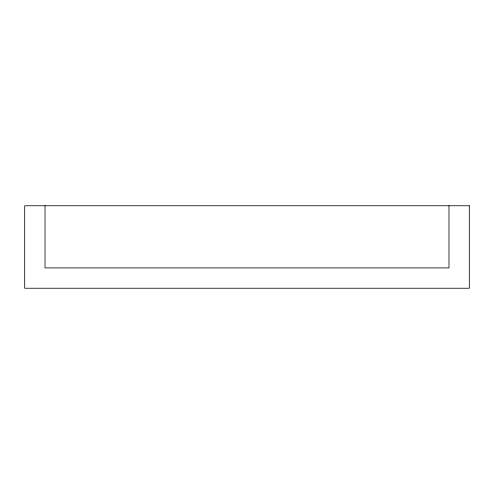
<?xml version="1.0" encoding="UTF-8"?>
<svg xmlns="http://www.w3.org/2000/svg" width="494" height="494" viewBox="0 0 494 494"><rect width="100%" height="100%" fill="white"/><g stroke="black" fill="none" stroke-linecap="round" stroke-linejoin="round"><path stroke-width="0.74" d="M448.972 205.763L448.972 267.909L45.028 267.909L45.028 205.763M469.3 205.763L24.7 205.763L24.7 288.237L469.3 288.237L469.3 205.763"/></g></svg>
